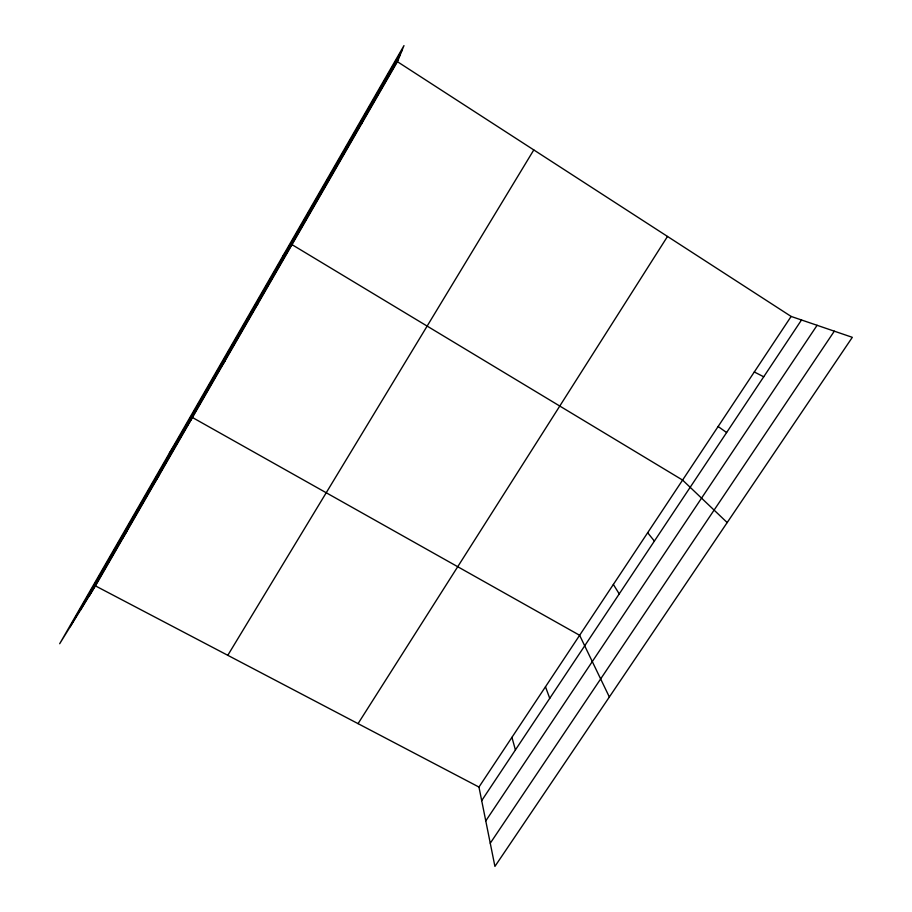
<?xml version="1.0" encoding="UTF-8"?>
<svg xmlns="http://www.w3.org/2000/svg" width="912" height="912" viewBox="0 0 912 912"><rect width="100%" height="100%" fill="white"/><g stroke="black" fill="none" stroke-linecap="round" stroke-linejoin="round"><path stroke-width="1.37" d="M361.597 123.85L361.79 122.744M397.404 61.685L403.982 45.6L59.679 643.735L95.452 585.892L397.404 61.685L791.137 316.441L852.321 337.326L494.92 866.4L478.96 787.056L791.137 316.441M70.19 626.738L402.032 50.365M80.267 610.447L400.186 54.902M89.376 595.707L398.51 58.984M227.795 655.306L533.794 149.933M121.798 539.414L127.178 530.807M154.846 482.038L159.509 474.685M358.051 723.638L667.504 236.447M169.358 453.207L192.443 417.502L579.633 635.288L609.353 697.007M481.684 800.622L801.511 319.987M221.867 365.678L225.025 360.947M485.765 820.914L817.095 325.299M490.257 843.235L834.32 331.181M255.839 306.694L258.21 303.343M282.845 256.044L292.022 244.644L682.586 480.077L727.183 522.565M325.778 185.261L326.473 184.828M754.304 371.971L763.72 376.781M95.452 585.892L478.96 787.056M718.132 426.508L726.613 432.55M647.668 532.722L654.383 541.09M613.354 584.444L619.237 593.917M545.479 686.759L549.742 698.341M511.928 737.341L515.417 749.938"/></g></svg>
